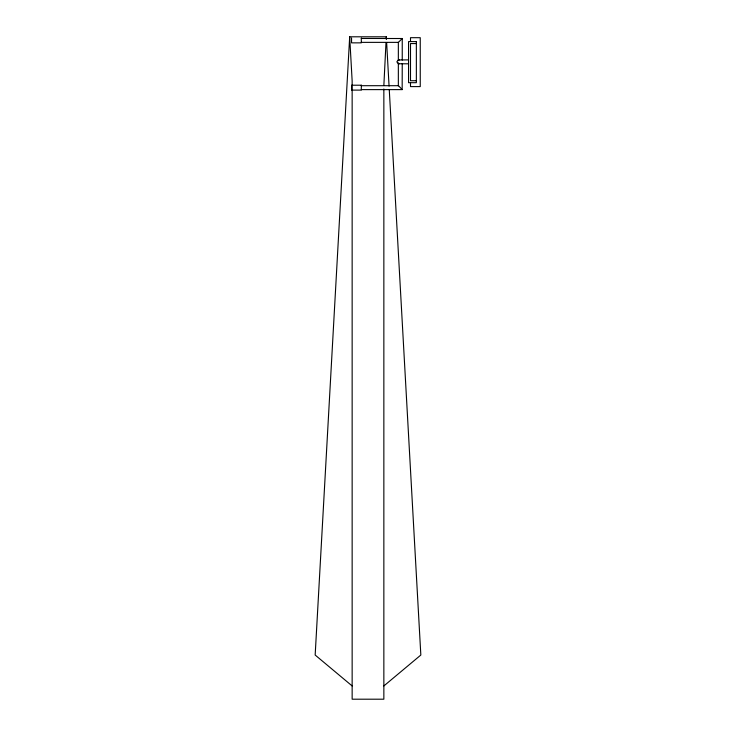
<?xml version="1.0" encoding="UTF-8"?>
<svg xmlns="http://www.w3.org/2000/svg" width="736" height="736" viewBox="0 0 736 736"><rect width="100%" height="100%" fill="white"/><g stroke="black" fill="none" stroke-linecap="round" stroke-linejoin="round"><path stroke-width="1.1" d="M386.446 39.091L386.317 36.8L349.683 36.8L315.164 655.04L352.148 685.952M386.004 42.458L383.852 85.56M386.188 39.063L386.317 36.8M361.312 38.456L402.242 38.52L398.406 42.366L361.312 42.366M402.242 63.471L402.169 89.617L398.599 85.772M383.852 685.952L420.836 655.04L389.261 89.562M401.672 38.714L402.169 38.456M408.554 59.892L398.305 59.966L396.86 61.852L398.305 63.738L408.554 63.811M398.811 63.811L399.317 63.738M416.355 43.562L410.504 43.562L410.504 80.73L416.355 80.73M361.312 85.698L398.406 85.698M361.312 89.617L402.169 89.617M398.811 59.892L399.317 59.966M398.342 42.302L398.342 60.6M386.639 42.532L389.068 86.121M349.683 36.8L352.148 80.96L352.148 699.2L383.852 699.2L383.852 89.001M410.504 41.602L410.504 37.692L420.247 37.692L420.247 86.6L410.504 86.6L410.504 82.69M402.242 38.52L402.242 60.067M398.342 62.891L398.342 85.772M361.312 37.968L361.312 42.854L351.56 42.854L351.56 37.968M416.355 41.602L408.554 41.602L408.554 82.69L416.355 82.69L416.355 41.602M361.312 85.21L351.56 85.21L351.56 90.105L361.312 90.105L361.312 85.21"/></g></svg>
